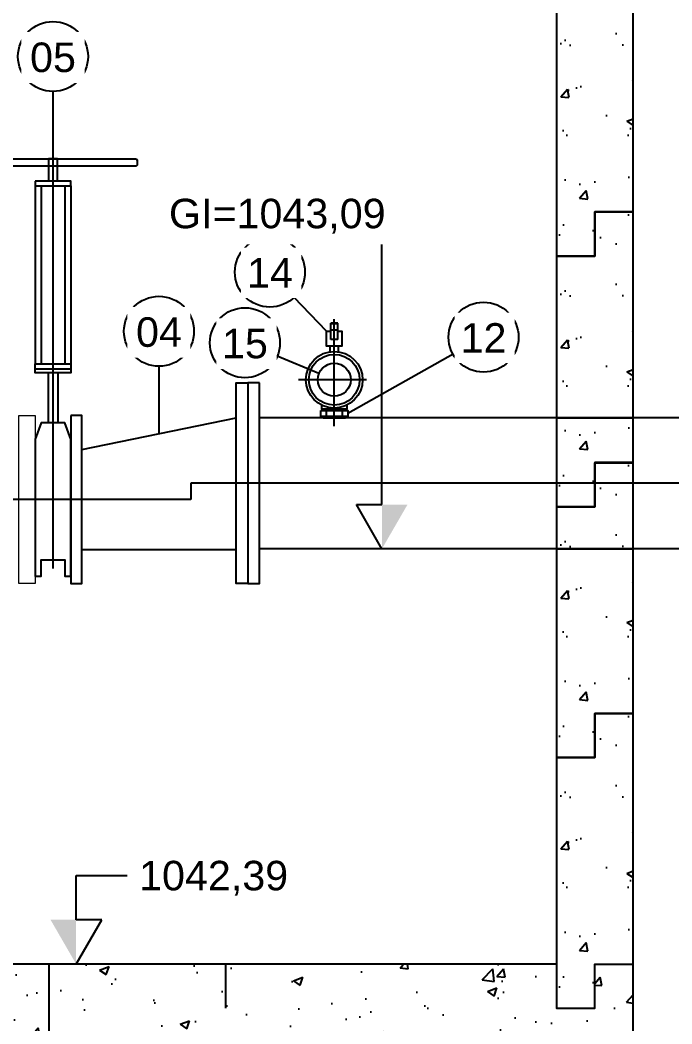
# Model space of a CAD drawing. Extents: x -160 to 364724, y -100 to 7353297.
# Drawn here: x 360699.918 to 360701.022, y 7352449.591 to 7352451.292 of the extents above; entities that cross this region are included whole.
import ezdxf
from ezdxf.enums import TextEntityAlignment as Align

# ---------------------------------------------------------------- set-up
doc = ezdxf.new("R2010")
doc.units = 0
doc.header["$LTSCALE"] = 5
for name, pattern in [('________________', [0]), ('HIDDEN', [0.375, 0.25, -0.125]), ('SGC_DASHDOT', [1, 0.5, -0.25, 0, -0.25]), ('SGC_HIDDEN', [0.375, 0.25, -0.125])]:
    doc.linetypes.add(name, pattern=pattern)
doc.layers.add('00-trabalho', color=7, linetype='Continuous', lineweight=25)
for name, color, linetype in [('BOLA LM', 1, 'Continuous'), ('BOMBA', 1, 'Continuous'), ('CONEXÃO', 4, 'Continuous'), ('FLANGES', 2, 'Continuous'), ('GER-SIMBOLOS', 1, 'Continuous'), ('PAREDE CONCRETO CORTE', 5, 'Continuous'), ('PROJECAO', 1, 'HIDDEN'), ('SANC_COTAS', 1, 'Continuous'), ('SANC_TEXTO', 2, 'Continuous'), ('SGC-Conexoes (Linhas Externas)', 3, 'Continuous'), ('SGC-Eixos', 253, 'SGC_DASHDOT'), ('SGC-PONTAS', 1, 'SGC_HIDDEN'), ('SGC-Tubos (Desenho Bifilar)', 3, 'Continuous'), ('SGC-Valvulas (Acionamento)', 2, 'Continuous'), ('VEGETAÇÃO', 7, 'Continuous')]:
    doc.layers.add(name, color=color, linetype=linetype)
doc.styles.add('R-80', font='arial.ttf')
doc.styles.get("Standard").update_dxf_attribs({"font": 'arial.ttf'})
doc.dimstyles.new('GERAL - 25', dxfattribs={"dimscale": 0.025, "dimtxt": 2, "dimasz": 1.5, "dimexe": 2, "dimexo": 1, "dimgap": 1, "dimtad": 1, "dimzin": 0, "dimtxsty": 'R-80', "dimblk": 'ARCHTICK', "dimcen": 0, "dimdle": 2, "dimclrd": 1, "dimclre": 1, "dimclrt": 2, "dimadec": 0, "dimazin": 0, "dimtfac": 0.5, "dimtmove": 2, "dimatfit": 3, "dimldrblk": 'OPEN90', "dimfxl": 1, "dimtolj": 1, "dimtzin": 0, "dimarcsym": 0})

# ---------------------------------------------------------------- blocks, each defined once
blk = doc.blocks.new('A$Cbd690669')
at = {"layer": 'FLANGES'}
for points in [[(0, -0.17), (0, 0.17), (0.02, 0.17), (0.02, -0.17)], [(0.3, -0.115), (0.3, 0.17), (0.281, 0.17), (0.281, -0.115)]]:
    blk.add_lwpolyline(points, close=True, dxfattribs=at)
at = {"layer": 'SGC-Conexoes (Linhas Externas)'}
for p, q in [((0.281, 0.1125), (0.02, 0.1125)), ((0.281, -0.0575), (0.02, -0.111))]:
    blk.add_line(p, q, dxfattribs=at)
blk = doc.blocks.new('NIVEL2')
at = {"linetype": 'Continuous'}
for p, q in [((0, 0.6), (0.3464, 0.6)), ((0, 0), (0.1732, 0.3)), ((0.1732, 0.3), (0, 0.3))]:
    blk.add_line(p, q, dxfattribs=at)
blk.add_line((0, 0.3), (0, 0.6))
blk.add_solid([(0, 0.3), (-0.1732, 0.3), (0, 0)], dxfattribs=at)
at = {"color": 0, "linetype": 'Continuous'}
blk.add_attdef('COTA-DIR', text='', height=0.2, dxfattribs=at).set_placement((0.4264, 0.6), align=Align.MIDDLE_LEFT)
blk = doc.blocks.new('_ARCHTICK')
at = {"color": 0, "linetype": 'ByBlock', "const_width": 0.15}
blk.add_lwpolyline([(-0.5, -0.5), (0.5, 0.5)], dxfattribs=at)
blk = doc.blocks.new('*D390')
at = {"layer": 'Defpoints', "color": 0, "transparency": 16777216}
for p in [(360699.9665, 7352449.692), (360699.8791, 7352449.392), (360699.9665, 7352449.392)]:
    blk.add_point(p, dxfattribs=at)
at = {"layer": 'SANC_COTAS', "color": 1, "lineweight": -2, "transparency": 16777216}
for p, q in [((360699.8791, 7352449.742), (360699.8791, 7352449.342)), ((360699.9415, 7352449.692), (360699.8291, 7352449.692)), ((360699.9415, 7352449.392), (360699.8291, 7352449.392))]:
    blk.add_line(p, q, dxfattribs=at)
at = {"layer": 'SANC_COTAS', "color": 1, "lineweight": -2, "transparency": 16777216, "xscale": 0.03750000000000001, "yscale": 0.03750000000000001, "zscale": 0.03750000000000001}
for p, rotation in [((360699.8791, 7352449.692), 90), ((360699.8791, 7352449.392), 270)]:
    blk.add_blockref('_ARCHTICK', p, dxfattribs=dict(at, rotation=rotation))
at = {"layer": 'SANC_COTAS', "color": 2, "transparency": 16777216, "insert": (360699.8241, 7352449.542), "char_height": 0.05, "attachment_point": 5, "rotation": 90, "style": 'R-80'}
blk.add_mtext('\\A1;0,30', dxfattribs=at)
blk = doc.blocks.new('_Open90')
at = {"color": 0, "linetype": 'ByBlock', "lineweight": -2}
for p, q in [((-0.5, 0.5), (0, 0)), ((0, 0), (-1, 0)), ((0, 0), (-0.5, -0.5))]:
    blk.add_line(p, q, dxfattribs=at)

msp = doc.modelspace()

# ---------------------------------------------------------------- hatches: boundary and pattern name
at = {"layer": 'VEGETAÇÃO'}
h = msp.add_hatch(dxfattribs=at)
h.set_pattern_fill('AR-CONC', color=1, scale=0.0009)
h.set_pattern_definition([(50, (360711.14275, 7352452.12094), (0.1639662, -0.0143452), [0.017145, -0.188595]), (355, (360711.14275, 7352452.12094), (-0.031719, 0.1719512), [0.013716, -0.1508765]), (100.4514, (360711.15642, 7352452.11975), (0.1322471, 0.157606), [0.014571, -0.1602812]), (46.1842, (360711.14275, 7352452.16666), (0.243971, -0.037838), [0.0257175, -0.2828925]), (96.6356, (360711.16309, 7352452.1635), (0.2136637, 0.2226835), [0.0218565, -0.240422]), (351.1842, (360711.14275, 7352452.16666), (0.213664, 0.2226835), [0.020574, -0.226314]), (21, (360711.16561, 7352452.15523), (0.136453, -0.0920387), [0.017145, -0.188595]), (326, (360711.16561, 7352452.15523), (0.0556218, 0.1657692), [0.013716, -0.150876]), (71.4514, (360711.17699, 7352452.14756), (0.1920748, 0.0737305), [0.014571, -0.160281]), (37.5, (360711.142755, 7352452.120943), (0.00277974, 0.07609953), [0, -0.1490472, 0, -0.153162, 0, -0.1514475]), (7.5, (360711.142755, 7352452.12094), (0.0601377, 0.0901625), [0, -0.0873252, 0, -0.1456182, 0, -0.0577215]), (327.5, (360711.09178, 7352452.120943), (0.12203154, -0.00515587), [0, -0.05715, 0, -0.178308, 0, -0.236601]), (317.5, (360711.06892, 7352452.12094), (0.1333163, 0.0228838), [0, -0.074295, 0, -0.1184148, 0, -0.168021])])
h.paths.add_polyline_path([(360700.9565, 7352450.9669), (360700.9565, 7352451.3919), (360700.8915, 7352451.3919), (360700.8915, 7352451.3169), (360700.8265, 7352451.3169), (360700.8265, 7352450.8919), (360700.8915, 7352450.8919), (360700.8915, 7352450.9669)])
h = msp.add_hatch(dxfattribs=at)
h.set_pattern_fill('AR-CONC', color=1, scale=0.0009)
h.set_pattern_definition([(50, (360711.14275, 7352451.6961), (0.1639662, -0.0143452), [0.017145, -0.188595]), (355, (360711.14275, 7352451.6961), (-0.031719, 0.1719512), [0.013716, -0.1508765]), (100.4514, (360711.15642, 7352451.69491), (0.1322471, 0.157606), [0.014571, -0.1602812]), (46.1842, (360711.14275, 7352451.74182), (0.243971, -0.037838), [0.0257175, -0.2828925]), (96.6356, (360711.16309, 7352451.73867), (0.2136637, 0.2226835), [0.0218565, -0.240422]), (351.1842, (360711.14275, 7352451.74182), (0.213664, 0.2226835), [0.020574, -0.226314]), (21, (360711.16561, 7352451.7304), (0.136453, -0.0920387), [0.017145, -0.188595]), (326, (360711.16561, 7352451.7304), (0.0556218, 0.1657692), [0.013716, -0.150876]), (71.4514, (360711.17699, 7352451.72272), (0.1920748, 0.0737305), [0.014571, -0.160281]), (37.5, (360711.142755, 7352451.696104), (0.00277974, 0.07609953), [0, -0.1490472, 0, -0.153162, 0, -0.1514475]), (7.5, (360711.142755, 7352451.6961), (0.0601377, 0.0901625), [0, -0.0873252, 0, -0.1456182, 0, -0.0577215]), (327.5, (360711.09178, 7352451.696104), (0.12203154, -0.00515587), [0, -0.05715, 0, -0.178308, 0, -0.236601]), (317.5, (360711.06892, 7352451.6961), (0.1333163, 0.0228838), [0, -0.074295, 0, -0.1184148, 0, -0.168021])])
h.paths.add_polyline_path([(360700.9565, 7352450.542), (360700.9565, 7352450.967), (360700.8915, 7352450.967), (360700.8915, 7352450.892), (360700.8265, 7352450.892), (360700.8265, 7352450.467), (360700.8915, 7352450.467), (360700.8915, 7352450.542)])
h = msp.add_hatch(dxfattribs=at)
h.set_pattern_fill('AR-CONC', color=1, scale=0.0009)
h.set_pattern_definition([(50, (360711.14275, 7352451.2711), (0.1639662, -0.0143452), [0.017145, -0.188595]), (355, (360711.14275, 7352451.2711), (-0.031719, 0.1719512), [0.013716, -0.1508765]), (100.4514, (360711.15642, 7352451.26991), (0.1322471, 0.157606), [0.014571, -0.1602812]), (46.1842, (360711.14275, 7352451.31682), (0.243971, -0.037838), [0.0257175, -0.2828925]), (96.6356, (360711.16309, 7352451.31367), (0.2136637, 0.2226835), [0.0218565, -0.240422]), (351.1842, (360711.14275, 7352451.31682), (0.213664, 0.2226835), [0.020574, -0.226314]), (21, (360711.16561, 7352451.3054), (0.136453, -0.0920387), [0.017145, -0.188595]), (326, (360711.16561, 7352451.3054), (0.0556218, 0.1657692), [0.013716, -0.150876]), (71.4514, (360711.17699, 7352451.29772), (0.1920748, 0.0737305), [0.014571, -0.160281]), (37.5, (360711.142755, 7352451.271104), (0.00277974, 0.07609953), [0, -0.1490472, 0, -0.153162, 0, -0.1514475]), (7.5, (360711.142755, 7352451.2711), (0.0601377, 0.0901625), [0, -0.0873252, 0, -0.1456182, 0, -0.0577215]), (327.5, (360711.09178, 7352451.271104), (0.12203154, -0.00515587), [0, -0.05715, 0, -0.178308, 0, -0.236601]), (317.5, (360711.06892, 7352451.2711), (0.1333163, 0.0228838), [0, -0.074295, 0, -0.1184148, 0, -0.168021])])
h.paths.add_polyline_path([(360700.9565, 7352450.117), (360700.9565, 7352450.542), (360700.8915, 7352450.542), (360700.8915, 7352450.467), (360700.8265, 7352450.467), (360700.8265, 7352450.042), (360700.8915, 7352450.042), (360700.8915, 7352450.117)])
h = msp.add_hatch(dxfattribs=at)
h.set_pattern_fill('AR-CONC', color=1, scale=0.0009)
h.set_pattern_definition([(50, (360711.14275, 7352450.8461), (0.1639662, -0.0143452), [0.017145, -0.188595]), (355, (360711.14275, 7352450.8461), (-0.031719, 0.1719512), [0.013716, -0.1508765]), (100.4514, (360711.15642, 7352450.84491), (0.1322471, 0.157606), [0.014571, -0.1602812]), (46.1842, (360711.14275, 7352450.89182), (0.243971, -0.037838), [0.0257175, -0.2828925]), (96.6356, (360711.16309, 7352450.88867), (0.2136637, 0.2226835), [0.0218565, -0.240422]), (351.1842, (360711.14275, 7352450.89182), (0.213664, 0.2226835), [0.020574, -0.226314]), (21, (360711.16561, 7352450.8804), (0.136453, -0.0920387), [0.017145, -0.188595]), (326, (360711.16561, 7352450.8804), (0.0556218, 0.1657692), [0.013716, -0.150876]), (71.4514, (360711.17699, 7352450.87272), (0.1920748, 0.0737305), [0.014571, -0.160281]), (37.5, (360711.142755, 7352450.846104), (0.00277974, 0.07609953), [0, -0.1490472, 0, -0.153162, 0, -0.1514475]), (7.5, (360711.142755, 7352450.8461), (0.0601377, 0.0901625), [0, -0.0873252, 0, -0.1456182, 0, -0.0577215]), (327.5, (360711.09178, 7352450.846104), (0.12203154, -0.00515587), [0, -0.05715, 0, -0.178308, 0, -0.236601]), (317.5, (360711.06892, 7352450.8461), (0.1333163, 0.0228838), [0, -0.074295, 0, -0.1184148, 0, -0.168021])])
h.paths.add_polyline_path([(360700.9565, 7352449.692), (360700.9565, 7352450.117), (360700.8915, 7352450.117), (360700.8915, 7352450.042), (360700.8265, 7352450.042), (360700.8265, 7352449.617), (360700.8915, 7352449.617), (360700.8915, 7352449.692)])
h = msp.add_hatch(dxfattribs=at)
h.set_pattern_fill('AR-CONC', color=1, scale=0.0009)
h.set_pattern_definition([(50, (360697.34572, 7352449.62822), (0.163966, -0.014345), [0.017145, -0.188595]), (355, (360697.34572, 7352449.62822), (-0.031719, 0.171951), [0.013716, -0.1508765]), (100.4514, (360697.35938, 7352449.62702), (0.132247, 0.157606), [0.014571, -0.160281]), (46.184, (360697.34572, 7352449.67394), (0.243971, -0.037838), [0.025717, -0.282892]), (96.6356, (360697.36605, 7352449.67079), (0.213664, 0.222684), [0.021857, -0.240422]), (351.184, (360697.34572, 7352449.67394), (0.213664, 0.222684), [0.020574, -0.226314]), (21, (360697.36858, 7352449.66251), (0.136453, -0.0920387), [0.017145, -0.188595]), (326, (360697.36858, 7352449.66251), (0.055622, 0.165769), [0.013716, -0.150876]), (71.4514, (360697.37995, 7352449.65484), (0.192075, 0.0737305), [0.014571, -0.160281]), (37.5, (360697.34572, 7352449.62822), (0.0027797, 0.0760995), [0, -0.1490472, 0, -0.153162, 0, -0.1514475]), (7.5, (360697.34572, 7352449.62822), (0.0601377, 0.0901625), [0, -0.0873252, 0, -0.1456182, 0, -0.0577215]), (327.5, (360697.29474, 7352449.62822), (0.1220315, -0.0051559), [0, -0.05715, 0, -0.178308, 0, -0.236601]), (317.5, (360697.27188, 7352449.62822), (0.1333163, 0.0228838), [0, -0.074295, 0, -0.1184148, 0, -0.168021])])
h.paths.add_polyline_path([(360700.9565, 7352449.692), (360700.4565, 7352449.692), (360700.8915, 7352449.692), (360700.8915, 7352449.617), (360700.8265, 7352449.617), (360700.8265, 7352449.692), (360698.3265, 7352449.692), (360698.3265, 7352449.617), (360698.2615, 7352449.617), (360698.2615, 7352449.692), (360698.6965, 7352449.692), (360698.1997, 7352449.692), (360698.1997, 7352449.192), (360700.9565, 7352449.192)])

# ---------------------------------------------------------------- linework, layer by layer
at = {"layer": 'BOLA LM'}
for p, q in [((360699.9737, 7352451.1711), (360699.9737, 7352451.057)), ((360700.4371, 7352450.7646), (360700.3821, 7352450.8221)), ((360700.4242, 7352450.6932), (360700.3536, 7352450.7225)), ((360700.6512, 7352450.7256), (360700.4732, 7352450.6253)), ((360700.1532, 7352450.7053), (360700.1532, 7352450.5913))]:
    msp.add_line(p, q, dxfattribs=at)
for centre in [(360699.9737, 7352451.2304), (360700.3411, 7352450.865), (360700.1532, 7352450.7646), (360700.2988, 7352450.7452), (360700.7029, 7352450.7547)]:
    msp.add_circle(centre, 0.0593, dxfattribs=at)
at = {"layer": 'BOMBA', "linetype": '________________', "lineweight": 9}
msp.add_lwpolyline([(360699.9157, 7352450.622), (360699.9437, 7352450.622), (360699.9437, 7352450.337), (360699.9157, 7352450.337)], close=True, dxfattribs=at)
at = {"layer": 'CONEXÃO', "color": 1}
for p, q in [((360700.4441, 7352450.7507), (360700.4441, 7352450.7785)), ((360700.4561, 7352450.7785), (360700.4441, 7352450.7785)), ((360700.4561, 7352450.7775), (360700.4441, 7352450.7775)), ((360700.4561, 7352450.7507), (360700.4561, 7352450.7785)), ((360700.4561, 7352450.7665), (360700.4441, 7352450.7665)), ((360700.4431, 7352450.73), (360700.4431, 7352450.7396)), ((360700.4561, 7352450.7507), (360700.4441, 7352450.7507)), ((360700.4571, 7352450.73), (360700.4571, 7352450.7396)), ((360700.4311, 7352450.6325), (360700.4311, 7352450.6305)), ((360700.4311, 7352450.62), (360700.4311, 7352450.618)), ((360700.4311, 7352450.618), (360700.4692, 7352450.618)), ((360700.4365, 7352450.6305), (360700.4365, 7352450.62)), ((360700.4637, 7352450.6305), (360700.4637, 7352450.62)), ((360700.4692, 7352450.6325), (360700.4692, 7352450.6305)), ((360700.4692, 7352450.62), (360700.4692, 7352450.618))]:
    msp.add_line(p, q, dxfattribs=at)
for points in [[(360700.4561, 7352450.7646), (360700.4631, 7352450.7646), (360700.4631, 7352450.7396), (360700.4371, 7352450.7396), (360700.4371, 7352450.7646), (360700.4441, 7352450.7646)], [(360700.4714, 7352450.6395), (360700.4714, 7352450.6325), (360700.4288, 7352450.6325), (360700.4288, 7352450.6395)], [(360700.4311, 7352450.6325), (360700.4692, 7352450.6325)]]:
    msp.add_lwpolyline(points, dxfattribs=at)
msp.add_lwpolyline([(360700.4271, 7352450.6305), (360700.4732, 7352450.6305), (360700.4732, 7352450.62), (360700.4271, 7352450.62)], close=True, dxfattribs=at)
for radius in [0.048, 0.043, 0.028]:
    msp.add_circle((360700.4501, 7352450.6825), radius, dxfattribs=at)
at = {"layer": 'FLANGES', "ltscale": 0.3}
for p, q in [((360699.9437, 7352451.0114), (360699.9437, 7352450.7092)), ((360699.9539, 7352451.0114), (360699.9539, 7352450.7092)), ((360699.9935, 7352451.0114), (360699.9935, 7352450.7092)), ((360700.0037, 7352451.0114), (360700.0037, 7352450.7092)), ((360699.9657, 7352450.6941), (360699.9657, 7352450.6095)), ((360699.9817, 7352450.6941), (360699.9817, 7352450.6095))]:
    msp.add_line(p, q, dxfattribs=at)
at = {"layer": 'FLANGES'}
msp.add_line((360699.9437, 7352450.7012), (360700.0037, 7352450.7012), dxfattribs=at)
for points in [[(360699.9437, 7352451.0193), (360699.9437, 7352451.0114), (360700.0037, 7352451.0114), (360700.0037, 7352451.0193)], [(360699.9437, 7352450.7092), (360700.0037, 7352450.7092), (360700.0037, 7352450.6941), (360699.9437, 7352450.6941)], [(360700.3237, 7352450.677), (360700.3037, 7352450.677), (360700.3037, 7352450.337), (360700.3237, 7352450.337)]]:
    msp.add_lwpolyline(points, close=True, dxfattribs=at)
at = {"layer": 'FLANGES', "ltscale": 0.3}
msp.add_lwpolyline([(360699.9437, 7352450.5815), (360699.9437, 7352450.3495), (360699.9537, 7352450.3495), (360699.9537, 7352450.3775), (360699.9937, 7352450.3775), (360699.9937, 7352450.3495), (360700.0037, 7352450.3495), (360700.0037, 7352450.5815), (360699.9937, 7352450.6095), (360699.9537, 7352450.6095)], close=True, dxfattribs=at)
at = {"layer": 'GER-SIMBOLOS', "linetype": 'Continuous'}
for p, q in [((360700.5309, 7352450.9213), (360700.4443, 7352450.9213)), ((360700.5309, 7352450.396), (360700.4876, 7352450.471)), ((360700.4876, 7352450.471), (360700.5309, 7352450.471))]:
    msp.add_line(p, q, dxfattribs=at)
at = {"layer": 'GER-SIMBOLOS'}
msp.add_line((360700.5309, 7352450.471), (360700.5309, 7352450.9213), dxfattribs=at)
at = {"layer": 'GER-SIMBOLOS', "linetype": 'Continuous'}
msp.add_solid([(360700.5309, 7352450.471), (360700.5742, 7352450.471), (360700.5309, 7352450.396)], dxfattribs=at)
at = {"layer": 'PAREDE CONCRETO CORTE', "flags": 128}
for points in [[(360700.9565, 7352450.9669), (360700.9565, 7352451.3919), (360700.8915, 7352451.3919), (360700.8915, 7352451.3169), (360700.8265, 7352451.3169), (360700.8265, 7352450.8919), (360700.8915, 7352450.8919), (360700.8915, 7352450.9669)], [(360700.9565, 7352450.5419), (360700.9565, 7352450.9669), (360700.8915, 7352450.9669), (360700.8915, 7352450.8919), (360700.8265, 7352450.8919), (360700.8265, 7352450.4669), (360700.8915, 7352450.4669), (360700.8915, 7352450.5419)], [(360700.9565, 7352450.117), (360700.9565, 7352450.542), (360700.8915, 7352450.542), (360700.8915, 7352450.467), (360700.8265, 7352450.467), (360700.8265, 7352450.042), (360700.8915, 7352450.042), (360700.8915, 7352450.117)], [(360700.9565, 7352449.692), (360700.9565, 7352450.117), (360700.8915, 7352450.117), (360700.8915, 7352450.042), (360700.8265, 7352450.042), (360700.8265, 7352449.617), (360700.8915, 7352449.617), (360700.8915, 7352449.692)]]:
    msp.add_lwpolyline(points, close=True, dxfattribs=at)
for points in [[(360698.1965, 7352449.692), (360698.1965, 7352449.692), (360698.1997, 7352449.192), (360700.9565, 7352449.192), (360700.9565, 7352449.692), (360700.9565, 7352449.692)], [(360700.8265, 7352449.692), (360698.3265, 7352449.692)]]:
    msp.add_lwpolyline(points, dxfattribs=at)
at = {"layer": 'PROJECAO', "ltscale": 0.1}
msp.add_lwpolyline([(360699.9665, 7352449.692), (360699.9665, 7352449.392), (360700.2665, 7352449.392), (360700.2665, 7352449.692)], dxfattribs=at)
at = {"layer": 'SGC-Eixos', "ltscale": 2}
msp.add_line((360699.9737, 7352451.0897), (360699.9737, 7352450.3628), dxfattribs=at)
at = {"layer": 'SGC-Eixos'}
for p, q in [((360700.4501, 7352450.6038), (360700.4501, 7352450.785)), ((360700.5048, 7352450.6825), (360700.3893, 7352450.6825))]:
    msp.add_line(p, q, dxfattribs=at)
at = {"layer": 'SGC-Eixos', "ltscale": 2}
msp.add_lwpolyline([(360701.7802, 7352450.507), (360700.2071, 7352450.507), (360700.2071, 7352450.4795), (360699.6594, 7352450.4795)], dxfattribs=at)
at = {"layer": 'SGC-PONTAS', "ltscale": 1.5}
for p, q in [((360700.8265, 7352450.618), (360700.9572, 7352450.618)), ((360700.8265, 7352450.396), (360700.9572, 7352450.396))]:
    msp.add_line(p, q, dxfattribs=at)
at = {"layer": 'SGC-Tubos (Desenho Bifilar)'}
for p, q in [((360700.8265, 7352450.618), (360700.3237, 7352450.618)), ((360701.3972, 7352450.618), (360700.7065, 7352450.618)), ((360700.8265, 7352450.396), (360700.3237, 7352450.396)), ((360701.3972, 7352450.396), (360700.7065, 7352450.396))]:
    msp.add_line(p, q, dxfattribs=at)
at = {"layer": 'SGC-Valvulas (Acionamento)', "color": 3}
msp.add_lwpolyline([(360699.8342, 7352451.057), (360700.1131, 7352451.057, -0.414214), (360700.1163, 7352451.0538), (360700.1163, 7352451.0475, -0.414214), (360700.1131, 7352451.0443), (360699.8342, 7352451.0443, -0.414214), (360699.8311, 7352451.0475), (360699.8311, 7352451.0538, -0.414214)], format="xyb", close=True, dxfattribs=at)
at = {"layer": 'SGC-Valvulas (Acionamento)'}
msp.add_lwpolyline([(360699.9811, 7352451.0193), (360699.9811, 7352451.057), (360699.9663, 7352451.057), (360699.9663, 7352451.0193)], dxfattribs=at)

# ---------------------------------------------------------------- block references
at = {"layer": 'GER-SIMBOLOS', "color": 7}
ref = msp.add_blockref('NIVEL2', (360700.0129, 7352449.692), dxfattribs=dict(at, xscale=0.249999999582519, yscale=0.249999999582519, zscale=0.249999999582519))
ref.add_attrib('COTA-DIR', '1042,39', dxfattribs={"layer": '00-trabalho', "color": 2, "linetype": 'Continuous', "height": 0.05, "style": 'R-80'}).set_placement((360700.1195, 7352449.842), align=Align.MIDDLE_LEFT)
at = {"layer": 'SANC_COTAS', "rotation": 180}
msp.add_blockref('A$Cbd690669', (360700.3037, 7352450.507), dxfattribs=at)

# ---------------------------------------------------------------- dimensions: what is measured, and where the dimension line sits
at = {"layer": 'SANC_COTAS'}
dim = msp.add_linear_dim(base=(360699.8791, 7352449.392), p1=(360699.9665, 7352449.692), p2=(360699.9665, 7352449.392), angle=90, dimstyle='GERAL - 25', dxfattribs=at)
dim.commit()
dim.dimension.update_dxf_attribs({"geometry": '*D390', "text_midpoint": (360699.8241, 7352449.542)})

# ---------------------------------------------------------------- next in the draw order: wipeouts: each hides what was drawn before it
for points in [[(360699.9202, 7352451.1857), (360700.0272, 7352451.1857), (360700.0272, 7352451.2718), (360699.9202, 7352451.2718)], [(360700.2924, 7352450.8212), (360700.3941, 7352450.8212), (360700.3941, 7352450.9064), (360700.2924, 7352450.9064)], [(360700.0997, 7352450.72), (360700.2062, 7352450.72), (360700.2062, 7352450.806), (360700.0997, 7352450.806)], [(360700.6542, 7352450.7109), (360700.7556, 7352450.7109), (360700.7556, 7352450.7961), (360700.6542, 7352450.7961)], [(360700.2501, 7352450.7006), (360700.3524, 7352450.7006), (360700.3524, 7352450.7866), (360700.2501, 7352450.7866)]]:
    msp.add_wipeout(points).dxf.layer = 'SANC_TEXTO'

# ---------------------------------------------------------------- next in the draw order: texts
at = {"layer": 'SANC_TEXTO', "style": 'R-80'}
for s, p in [('05', (360699.9737, 7352451.2041)), ('14', (360700.3411, 7352450.8387)), ('04', (360700.1532, 7352450.7383)), ('12', (360700.7029, 7352450.7284)), ('15', (360700.2988, 7352450.7189))]:
    msp.add_text(s, height=0.05, dxfattribs=at).set_placement(p, align=Align.CENTER)

# ---------------------------------------------------------------- next in the draw order: wipeouts: each hides what was drawn before it
msp.add_wipeout([(360700.1526, 7352450.9123), (360700.6018, 7352450.9123), (360700.6018, 7352451.0068), (360700.1526, 7352451.0068)]).dxf.layer = 'GER-SIMBOLOS'

# ---------------------------------------------------------------- next in the draw order: texts
at = {"layer": 'GER-SIMBOLOS', "color": 2, "linetype": 'Continuous'}
msp.add_text('GI=1043,09', height=0.05, dxfattribs=at).set_placement((360700.1701, 7352450.9643), align=Align.MIDDLE_LEFT)

doc.saveas('drawing.dxf')
